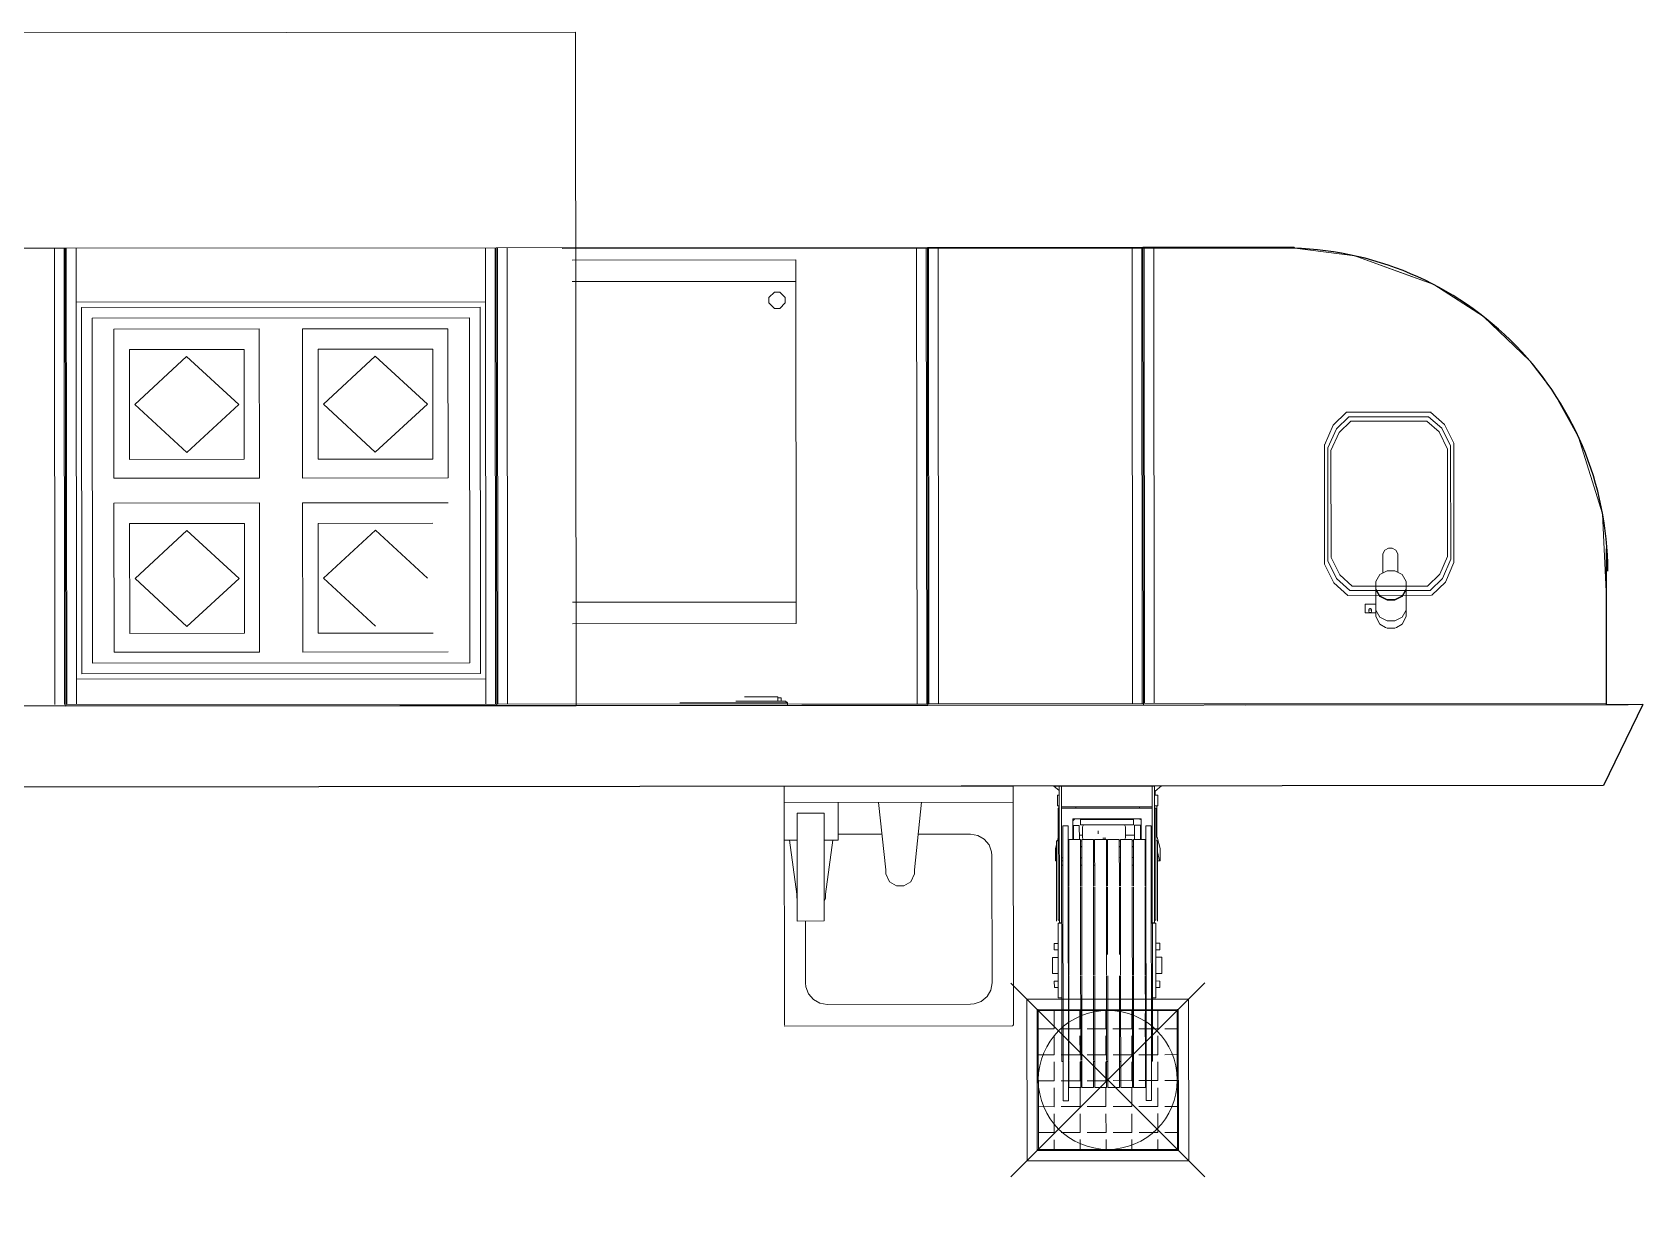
# Model space of a CAD drawing. Header units: inches. Extents: x 478327 to 492265, y -26791 to -22136.
# Drawn here: x 482557.8 to 482648.1, y -26256.9 to -26191.1 of the extents above; entities that cross this region are included whole.
import ezdxf

# ---------------------------------------------------------------- set-up
doc = ezdxf.new("R2010")
doc.units = ezdxf.units.IN
doc.header["$MEASUREMENT"] = 0
doc.layers.add('1', color=7, linetype='Continuous')
doc.layers.add('3', color=1, linetype='Continuous')
doc.layers.add('TC-EQUIPMENT', color=251, linetype='Continuous', lineweight=5)

# ---------------------------------------------------------------- blocks, each defined once
blk = doc.blocks.new('ooooooo23')
at = {"layer": 'TC-EQUIPMENT'}
for p, q in [((-103400.4, -9841.4), (-103824.4, -9871.1)), ((-103400.4, -9841.4), (-103369.4, -10283.3)), ((-104049.2, -9886.9), (-104099.1, -9890.4)), ((-104099.1, -9890.4), (-104086.4, -9899.5)), ((-104086, -9889.8), (-103909.6, -9877.5)), ((-104086, -9889.8), (-104068.2, -10142.9)), ((-104045.9, -10399), (-104081.6, -9889.5)), ((-104049.2, -9886.9), (-104049.6, -9887.3)), ((-103899.5, -9876.4), (-103949.4, -9879.9)), ((-103949.4, -9879.9), (-103949, -9880.2)), ((-103914, -9877.8), (-103878.3, -10387.3)), ((-103891.9, -10130.5), (-103909.6, -9877.5)), ((-103899.5, -9876.4), (-103909, -9885.5)), ((-103824.4, -9871.1), (-103793.3, -10314)), ((-103822.3, -9901), (-103398.3, -9871.3)), ((-103630.7, -10012.9), (-103652.7, -9889.1)), ((-103572.9, -9883.5), (-103577.4, -10009.2)), ((-103498.1, -9878.3), (-103493.2, -9948.1)), ((-103470.7, -9896.4), (-103420.9, -9892.9)), ((-103406.9, -10092.5), (-103420.9, -9892.9)), ((-104084.8, -9906.4), (-104090.9, -9906.9)), ((-104089.5, -9926.8), (-104090.9, -9906.9)), ((-104086.4, -9899.5), (-104085.9, -9906.5)), ((-104086.4, -9899.5), (-104085.3, -9899.5)), ((-103911.3, -9916.1), (-104078.9, -9927.8)), ((-103911.1, -9918.3), (-104078.7, -9930.1)), ((-103937.6, -9920.2), (-103937.7, -9917.9)), ((-103908.4, -9894.1), (-103905.3, -9893.9)), ((-103903.9, -9913.8), (-103907, -9914)), ((-103904.6, -9917.9), (-103906.8, -9918)), ((-103905.7, -9917.9), (-103905.9, -9913.9)), ((-103905.3, -9893.9), (-103903.9, -9913.8)), ((-103890, -10125.5), (-103904.6, -9917.9)), ((-103456.8, -10095.9), (-103470.7, -9896.4)), ((-104089.5, -9926.8), (-104083.4, -9926.4)), ((-104083.4, -9984.5), (-104087.5, -9926.7)), ((-104085.3, -9930.5), (-104083.1, -9930.4)), ((-104070.8, -10138.2), (-104085.3, -9930.5)), ((-104056.7, -9948.6), (-103930.4, -9939.7)), ((-104054.1, -9985.9), (-104056.7, -9948.6)), ((-104055.8, -9949.5), (-104056.6, -9950.4)), ((-104053.9, -9948.7), (-104055.8, -9949.5)), ((-104055.4, -9926.2), (-104055.3, -9928.4)), ((-104053.9, -9948.7), (-104053.9, -9948.4)), ((-104042.5, -9948.6), (-103944.5, -9941.7)), ((-104042.5, -9948.6), (-104041.8, -9958.6)), ((-103943.8, -9951.7), (-104041.8, -9958.6)), ((-104020.5, -9947), (-104020.1, -9946)), ((-103956, -9941.5), (-103955.4, -9942.5)), ((-103949.3, -9952.1), (-103947.1, -9955.5)), ((-103944.5, -9941.7), (-103943.8, -9951.7)), ((-103930.7, -9951.8), (-103941.5, -9952.5)), ((-103941.5, -9952.5), (-103939.8, -9977.9)), ((-103936.2, -9940.1), (-103933.1, -9940.9)), ((-103933.1, -9940.9), (-103930.1, -9943.5)), ((-103928.9, -9977.1), (-103930.7, -9951.8)), ((-103930.4, -9939.7), (-103927.8, -9977)), ((-103920.8, -9952.1), (-103910.9, -9951.4)), ((-103920.8, -9952.1), (-103885.1, -10460.8)), ((-103875.3, -10460.1), (-103910.9, -9951.4)), ((-103642.3, -9947.6), (-103738.8, -9954.3)), ((-103493.9, -9937.2), (-103575, -9942.8)), ((-103493.2, -9948.1), (-103467.2, -9946.3)), ((-103483.2, -9947.4), (-103462.9, -10046.3)), ((-103393.4, -9941.1), (-103417.4, -9942.8)), ((-103409.7, -10042.5), (-103403.4, -9941.8)), ((-104074.3, -9962.8), (-104064.5, -9962.1)), ((-104074.3, -9962.8), (-104038.7, -10471.6)), ((-104028.8, -10470.9), (-104064.5, -9962.1)), ((-104054.9, -9974.7), (-104054, -9975.4)), ((-104054.7, -9960.5), (-104043.9, -9959.7)), ((-104054.7, -9960.5), (-104053, -9985.8)), ((-104053.2, -9982.4), (-104054.3, -9982.5)), ((-104053.7, -9975.5), (-104054, -9975.4)), ((-104042.1, -9985), (-104043.9, -9959.7)), ((-104042.6, -9977.7), (-104025.9, -9976.5)), ((-104026.9, -9961.1), (-104025.2, -9957.4)), ((-104026.9, -9961.1), (-104025.5, -9981.9)), ((-104024.3, -9983.8), (-104025.5, -9981.9)), ((-103992, -9982.2), (-104013.7, -9983.8)), ((-103992, -9982.2), (-103985.9, -10068.5)), ((-103968, -9980.5), (-103989.8, -9982.1)), ((-103983.7, -10068.4), (-103989.8, -9982.1)), ((-103983.1, -9979.5), (-103988.9, -9979.9)), ((-103976, -9965.1), (-103975.6, -9970.9)), ((-103968, -9980.5), (-103962, -10066.8)), ((-103944.1, -9978.9), (-103965.8, -9980.4)), ((-103959.8, -10066.7), (-103965.8, -9980.4)), ((-103947.1, -9955.5), (-103945.7, -9976.3)), ((-103946.6, -9978.3), (-103945.7, -9976.3)), ((-103940.3, -9970.5), (-103946.1, -9970.9)), ((-103944.1, -9978.9), (-103938, -10065.2)), ((-103943.9, -9981.8), (-103941.7, -9981.6)), ((-103920.1, -9977.2), (-103941.9, -9978.7)), ((-103935.8, -10065), (-103941.9, -9978.7)), ((-103928.7, -9963.9), (-103929.7, -9965)), ((-103929.1, -9973.7), (-103928, -9973.6)), ((-103920.1, -9977.2), (-103914.1, -10063.5)), ((-103900.8, -9972.1), (-103898.9, -9978.2)), ((-103900.3, -9978.2), (-103899.5, -9978.1)), ((-103899.5, -9978.1), (-103897.9, -9978.3)), ((-103897, -9979), (-103897.9, -9978.3)), ((-103886.6, -10127.1), (-103897, -9979)), ((-103771.9, -9976.7), (-103775.8, -9990)), ((-103763.8, -9965.5), (-103771.9, -9976.7)), ((-103752.3, -9957.7), (-103763.8, -9965.5)), ((-103738.8, -9954.3), (-103752.3, -9957.7)), ((-104088, -10005.9), (-104084.4, -9984.6)), ((-104086.3, -10028.8), (-104088, -10005.9)), ((-104085.3, -10028.8), (-104082.9, -10012)), ((-104084.4, -9984.6), (-104081.5, -9984.4)), ((-104084.3, -9992.1), (-104083.5, -9991.3)), ((-104084.3, -9992.1), (-104073.9, -10140.2)), ((-104082, -9990.9), (-104083.5, -9991.3)), ((-104081.1, -9990.8), (-104082, -9990.9)), ((-104039.9, -9985.6), (-104061.6, -9987.1)), ((-104055.6, -10073.4), (-104061.6, -9987.1)), ((-104039.9, -9985.6), (-104033.8, -10071.9)), ((-104039.7, -9988.5), (-104037.5, -9988.3)), ((-104036.8, -9998.3), (-104039, -9998.5)), ((-104038.9, -9999.4), (-104036.7, -9999.3)), ((-104015.9, -9983.9), (-104037.7, -9985.4)), ((-104031.6, -10071.7), (-104037.7, -9985.4)), ((-104015.9, -9983.9), (-104009.9, -10070.2)), ((-104015.7, -9986.8), (-104013.5, -9986.6)), ((-104012.8, -9996.6), (-104015, -9996.8)), ((-104014.9, -9997.8), (-104012.7, -9997.6)), ((-104007.7, -10070), (-104013.7, -9983.8)), ((-103991.8, -9985.1), (-103989.6, -9985)), ((-103988.9, -9994.9), (-103991.1, -9995.1)), ((-103991, -9996.1), (-103988.8, -9995.9)), ((-103967.8, -9983.4), (-103965.6, -9983.3)), ((-103964.9, -9993.3), (-103967.1, -9993.4)), ((-103967.1, -9994.4), (-103964.9, -9994.3)), ((-103941, -9991.6), (-103943.2, -9991.7)), ((-103943.1, -9992.7), (-103940.9, -9992.6)), ((-103939.5, -10012.5), (-103941.7, -10012.7)), ((-103916.7, -10010.9), (-103917.8, -10011)), ((-103917.5, -10011), (-103916.4, -10014.6)), ((-103904.7, -10010.1), (-103906.8, -10010.2)), ((-103896.5, -9985.7), (-103894.4, -9992.3)), ((-103894.6, -10012.6), (-103893.8, -10015.3)), ((-103894.4, -9992.3), (-103892.8, -10015.3)), ((-103775.9, -9997), (-103775.8, -9990)), ((-103775.9, -9997), (-103759.4, -10232.4)), ((-103577.4, -10009.2), (-103576.9, -10017)), ((-104081.8, -10028.5), (-104086.3, -10028.8)), ((-104072.3, -10021.8), (-104070.2, -10021.7)), ((-104069.8, -10027.7), (-104071.9, -10027.8)), ((-104071.3, -10035.7), (-104069.2, -10035.6)), ((-104059.2, -10020.9), (-104060.3, -10021)), ((-104058.8, -10026.9), (-104059.9, -10027)), ((-104059.4, -10034.9), (-104058.3, -10034.8)), ((-104035.3, -10019.2), (-104037.5, -10019.4)), ((-104036.5, -10033.3), (-104034.3, -10033.1)), ((-104011.3, -10017.6), (-104013.5, -10017.7)), ((-104012.6, -10031.6), (-104010.4, -10031.4)), ((-103987.4, -10015.9), (-103989.6, -10016)), ((-103988.6, -10029.9), (-103986.4, -10029.8)), ((-103963.5, -10014.2), (-103965.7, -10014.4)), ((-103964.7, -10028.2), (-103962.5, -10028.1)), ((-103940.7, -10026.6), (-103938.6, -10026.4)), ((-103916.3, -10016.9), (-103917.4, -10017)), ((-103916.8, -10024.9), (-103915.7, -10024.8)), ((-103906.4, -10016.2), (-103904.3, -10016.1)), ((-103905.8, -10024.1), (-103903.7, -10024)), ((-103892.8, -10015.3), (-103894.4, -10015.4)), ((-103630.1, -10020.7), (-103630.7, -10012.9)), ((-103622.2, -10034.6), (-103630.1, -10020.7)), ((-103608.9, -10041.5), (-103622.2, -10034.6)), ((-103595, -10040.5), (-103608.9, -10041.5)), ((-103582.8, -10031.8), (-103595, -10040.5)), ((-103576.9, -10017), (-103582.8, -10031.8)), ((-103409.7, -10042.5), (-103409.2, -10050.3)), ((-104009.8, -10071.6), (-104002.9, -10169.7)), ((-104000.7, -10169.6), (-104007.6, -10071.4)), ((-103985.8, -10069.9), (-103978.9, -10168.1)), ((-103976.8, -10167.9), (-103983.6, -10069.8)), ((-103961.9, -10068.2), (-103955, -10166.4)), ((-103952.8, -10166.2), (-103959.7, -10068.1)), ((-103937.9, -10066.6), (-103931.1, -10164.7)), ((-103928.9, -10164.6), (-103935.7, -10066.4)), ((-103914, -10064.9), (-103907.1, -10163)), ((-103462.4, -10054), (-103462.9, -10046.3)), ((-103459.3, -10059.4), (-103462.4, -10054)), ((-103409.2, -10050.3), (-103409.7, -10051.7)), ((-104048.6, -10173), (-104055.5, -10074.8)), ((-104033.7, -10073.3), (-104026.8, -10171.4)), ((-104024.6, -10171.3), (-104031.5, -10073.1)), ((-103406.9, -10092.5), (-103456.8, -10095.9)), ((-103414.2, -10208.2), (-103422.3, -10093.5)), ((-103891.9, -10130.5), (-103896.2, -10130.8)), ((-103896.2, -10131.3), (-103889.6, -10130.8)), ((-103892.2, -10125.6), (-103890, -10125.5)), ((-103889.6, -10130.8), (-103879.9, -10269)), ((-104068.6, -10138), (-104070.8, -10138.2)), ((-104070.4, -10143.5), (-104063.8, -10143)), ((-104060.7, -10281.7), (-104070.4, -10143.5)), ((-104068.2, -10142.9), (-104063.8, -10142.6)), ((-104075, -10181.4), (-104067.8, -10180.9)), ((-104075, -10181.4), (-104074.2, -10193.4)), ((-104044, -10238.3), (-104048.5, -10173.6)), ((-104026.8, -10172), (-104022.2, -10236.8)), ((-104020.1, -10236.6), (-104024.6, -10171.9)), ((-104002.8, -10170.3), (-103998.3, -10235.1)), ((-103998.8, -10196.9), (-104000.7, -10170.2)), ((-103978.9, -10168.7), (-103977, -10195.4)), ((-103972.2, -10233.3), (-103976.7, -10168.5)), ((-103955, -10167), (-103950.4, -10231.7)), ((-103948.2, -10231.6), (-103952.8, -10166.8)), ((-103931, -10165.3), (-103926.5, -10230.1)), ((-103924.3, -10229.9), (-103928.8, -10165.2)), ((-103907.1, -10163.6), (-103902.5, -10228.4)), ((-103887, -10168.2), (-103879.7, -10167.7)), ((-103878.9, -10179.7), (-103886.2, -10180.2)), ((-103879.7, -10167.7), (-103878.9, -10179.7)), ((-104076.8, -10207.6), (-104065.9, -10206.9)), ((-104076.8, -10207.6), (-104074.7, -10237.5)), ((-104074.2, -10193.4), (-104066.9, -10192.9)), ((-103885.2, -10194.2), (-103874.3, -10193.4)), ((-103874.3, -10193.4), (-103872.2, -10223.3)), ((-103418.2, -10228.6), (-103414.3, -10215.2)), ((-103414.3, -10215.2), (-103414.2, -10208.2)), ((-103793.8, -10235.4), (-104127.8, -10619.7)), ((-104063.8, -10236.8), (-104074.7, -10237.5)), ((-104062.9, -10250.7), (-104070.2, -10251.3)), ((-104070.2, -10251.3), (-104069.3, -10263.2)), ((-104039.1, -10308.6), (-104043.9, -10239.5)), ((-104022.2, -10238), (-104017.3, -10307.1)), ((-104015.1, -10306.9), (-104020, -10237.8)), ((-103998.2, -10236.3), (-103993.4, -10305.4)), ((-103991.2, -10305.3), (-103996, -10236.1)), ((-103974.3, -10234.6), (-103969.4, -10303.7)), ((-103967.2, -10303.6), (-103972.1, -10234.5)), ((-103950.3, -10232.9), (-103945.5, -10302.1)), ((-103943.3, -10301.9), (-103948.1, -10232.8)), ((-103926.4, -10231.3), (-103921.6, -10300.4)), ((-103919.4, -10300.2), (-103924.2, -10231.1)), ((-103902.5, -10229.6), (-103897.6, -10298.7)), ((-103872.2, -10223.3), (-103883.1, -10224.1)), ((-103882.1, -10238.1), (-103874.8, -10237.6)), ((-103874, -10249.5), (-103881.3, -10250)), ((-103874.8, -10237.6), (-103874, -10249.5)), ((-103759.4, -10232.4), (-103756, -10245.9)), ((-103756, -10245.9), (-103748.2, -10257.4)), ((-103716.7, -10269.5), (-103451.3, -10250.9)), ((-103451.3, -10250.9), (-103437.9, -10247.6)), ((-103437.9, -10247.6), (-103426.3, -10239.8)), ((-103426.3, -10239.8), (-103418.2, -10228.6)), ((-103768.6, -10594.5), (-104152.9, -10260.6)), ((-104120.9, -10288.4), (-103821.6, -10267.4)), ((-104062, -10262.7), (-104069.3, -10263.2)), ((-104054.1, -10281.2), (-104060.7, -10281.7)), ((-103879.9, -10269), (-103886.5, -10269.5)), ((-103821.6, -10267.4), (-103800.7, -10566.7)), ((-103748.2, -10257.4), (-103737, -10265.6)), ((-103737, -10265.6), (-103723.7, -10269.4)), ((-103723.7, -10269.4), (-103716.7, -10269.5)), ((-104099.9, -10587.7), (-104120.9, -10288.4)), ((-103839.3, -10287.7), (-104100.6, -10306)), ((-104082.3, -10567.4), (-104100.6, -10306)), ((-104098.5, -10307.9), (-103841.1, -10289.8)), ((-104098.5, -10307.9), (-104080.4, -10565.2)), ((-104062.4, -10305.3), (-104060.1, -10339.4)), ((-104032.9, -10396.4), (-104039, -10309.5)), ((-104017.3, -10308), (-104011.2, -10394.9)), ((-104009, -10394.7), (-104015.1, -10307.8)), ((-104014.4, -10302), (-104012.1, -10336)), ((-103993.3, -10306.3), (-103987.2, -10393.2)), ((-103985, -10393), (-103991.1, -10306.2)), ((-103969.4, -10304.6), (-103963.3, -10391.5)), ((-103961.1, -10391.4), (-103967.2, -10304.5)), ((-103966.4, -10298.6), (-103964, -10332.7)), ((-103945.4, -10303), (-103939.3, -10389.8)), ((-103937.1, -10389.7), (-103943.2, -10302.8)), ((-103921.5, -10301.3), (-103915.4, -10388.2)), ((-103913.2, -10388), (-103919.3, -10301.1)), ((-103918.4, -10295.2), (-103916, -10329.3)), ((-103897.5, -10299.6), (-103891.5, -10386.5)), ((-103870.4, -10291.9), (-103868, -10325.9)), ((-103823.1, -10547.2), (-103841.1, -10289.8)), ((-103839.3, -10287.7), (-103820.9, -10549.1)), ((-103369.3, -10285.3), (-103792.2, -10314.9)), ((-103369.4, -10284.3), (-103369.3, -10285.3)), ((-104096.1, -10341.9), (-104073.2, -10340.3)), ((-104025.1, -10337), (-104060.1, -10339.4)), ((-103977.1, -10333.6), (-104012.1, -10336)), ((-103929.1, -10330.2), (-103964, -10332.7)), ((-103881.1, -10326.9), (-103916, -10329.3)), ((-103838.7, -10323.9), (-103868, -10325.9)), ((-103867.1, -10339), (-103864.7, -10373.9)), ((-103793.3, -10314), (-103792.2, -10313.9)), ((-103792.2, -10314.9), (-103792.2, -10313.9)), ((-104059.1, -10352.5), (-104056.7, -10387.4)), ((-104011.1, -10349.1), (-104008.7, -10384)), ((-103963.1, -10345.8), (-103960.7, -10380.7)), ((-103915.1, -10342.4), (-103912.7, -10377.3)), ((-104092.7, -10389.9), (-104069.8, -10388.3)), ((-104021.8, -10385), (-104056.7, -10387.4)), ((-104055.8, -10400.5), (-104053.3, -10435.4)), ((-104045.9, -10399), (-104043.8, -10398.9)), ((-104033.9, -10398.2), (-104032.8, -10398.1)), ((-104029.4, -10446.6), (-104032.8, -10397.4)), ((-104011.1, -10395.9), (-104007.6, -10445.1)), ((-104008.9, -10396.4), (-104011, -10396.6)), ((-104005.5, -10444.9), (-104008.9, -10395.7)), ((-103973.8, -10381.6), (-104008.7, -10384)), ((-104007.8, -10397.1), (-104005.3, -10432.1)), ((-103987.2, -10394.2), (-103983.7, -10443.4)), ((-103984.9, -10394.7), (-103987.1, -10394.9)), ((-103981.5, -10443.2), (-103985, -10394)), ((-103963.2, -10392.5), (-103959.8, -10441.7)), ((-103961, -10393.1), (-103963.2, -10393.2)), ((-103957.6, -10441.5), (-103961, -10392.4)), ((-103925.8, -10378.2), (-103960.7, -10380.7)), ((-103959.8, -10393.8), (-103957.3, -10428.7)), ((-103939.3, -10390.8), (-103935.8, -10440)), ((-103937, -10391.4), (-103939.2, -10391.5)), ((-103933.6, -10439.9), (-103937.1, -10390.7)), ((-103915.3, -10389.2), (-103911.9, -10438.3)), ((-103913.1, -10389.7), (-103915.3, -10389.9)), ((-103909.7, -10438.2), (-103913.1, -10389)), ((-103877.8, -10374.9), (-103912.7, -10377.3)), ((-103911.8, -10390.4), (-103909.3, -10425.3)), ((-103891.4, -10387.5), (-103887.9, -10436.7)), ((-103890.2, -10388.1), (-103891.3, -10388.2)), ((-103878.3, -10387.3), (-103880.4, -10387.4)), ((-103835.4, -10371.9), (-103864.7, -10373.9)), ((-103863.7, -10387), (-103861.3, -10422)), ((-103970.4, -10429.6), (-104005.3, -10432.1)), ((-103922.4, -10426.2), (-103957.3, -10428.7)), ((-103874.4, -10422.9), (-103909.3, -10425.3)), ((-103832, -10419.9), (-103861.3, -10422)), ((-104089.4, -10437.9), (-104066.4, -10436.3)), ((-104018.4, -10433), (-104053.3, -10435.4)), ((-104052.4, -10448.5), (-104050, -10483.4)), ((-104029.4, -10446.6), (-104007.6, -10445.1)), ((-104005.5, -10444.9), (-103983.7, -10443.4)), ((-104004.4, -10445.1), (-104002, -10480.1)), ((-103981.5, -10443.2), (-103959.8, -10441.7)), ((-103957.6, -10441.5), (-103935.8, -10440)), ((-103956.4, -10441.8), (-103953.9, -10476.7)), ((-103933.6, -10439.9), (-103911.9, -10438.3)), ((-103909.7, -10438.2), (-103887.9, -10436.7)), ((-103908.4, -10438.4), (-103905.9, -10473.3)), ((-103885.1, -10460.8), (-103875.3, -10460.1)), ((-103860.4, -10435), (-103857.9, -10470)), ((-104086, -10486), (-104063.1, -10484.3)), ((-104015, -10481), (-104050, -10483.4)), ((-104028.8, -10470.9), (-104038.7, -10471.6)), ((-103967, -10477.6), (-104002, -10480.1)), ((-103919, -10474.2), (-103953.9, -10476.7)), ((-103953, -10489.8), (-103950.6, -10524.7)), ((-103871, -10470.9), (-103905.9, -10473.3)), ((-103905, -10486.4), (-103902.6, -10521.3)), ((-103828.6, -10467.9), (-103857.9, -10470)), ((-103857, -10483.1), (-103854.6, -10518)), ((-104049, -10496.5), (-104046.6, -10531.4)), ((-104001, -10493.2), (-103998.6, -10528.1)), ((-103867.7, -10518.9), (-103902.6, -10521.3)), ((-103825.3, -10515.9), (-103854.6, -10518)), ((-104082.6, -10534), (-104059.7, -10532.4)), ((-103820.9, -10549.1), (-104082.3, -10567.4)), ((-104080.4, -10565.2), (-103823.1, -10547.2)), ((-104011.7, -10529), (-104046.6, -10531.4)), ((-104044.4, -10562.7), (-104045.7, -10544.5)), ((-103963.7, -10525.6), (-103998.6, -10528.1)), ((-103996.4, -10559.3), (-103997.7, -10541.2)), ((-103915.7, -10522.3), (-103950.6, -10524.7)), ((-103948.4, -10556), (-103949.7, -10537.8)), ((-103900.4, -10552.6), (-103901.7, -10534.4)), ((-103852.4, -10549.2), (-103853.6, -10531.1)), ((-103800.7, -10566.7), (-104099.9, -10587.7))]:
    blk.add_line(p, q, dxfattribs=at)
blk.add_circle((-103960.8, -10427.5), 129, dxfattribs=at)

msp = doc.modelspace()

# ---------------------------------------------------------------- linework, layer by layer
at = {"layer": '1'}
for p, q in [((482627.629, -26203.218), (482587.514, -26203.243)), ((482646.083, -26220.079), (482646.091, -26228.83)), ((482646.091, -26228.83), (482467.385, -26229.002)), ((482648.141, -26228.828), (482645.933, -26233.365)), ((482648.141, -26228.828), (482646.091, -26228.83)), ((482645.932, -26233.364), (482467.388, -26233.537))]:
    msp.add_line(p, q, dxfattribs=at)
msp.add_arc((482628.039, -26221.353), 18.139, 0.05602, 91.29502, dxfattribs=at)
at = {"layer": 'TC-EQUIPMENT'}
for p, q in [((482467.349, -26191.215), (482588.269, -26191.099)), ((482588.269, -26191.099), (482588.305, -26228.887)), ((482544.524, -26203.235), (482559.639, -26203.221)), ((482559.034, -26203.221), (482559.058, -26228.826)), ((482559.578, -26203.22), (482559.603, -26228.825)), ((482583.823, -26203.197), (482559.639, -26203.221)), ((482559.639, -26203.221), (482559.663, -26228.916)), ((482559.663, -26228.916), (482559.639, -26203.221)), ((482559.699, -26203.221), (482559.723, -26228.825)), ((482560.268, -26228.824), (482560.244, -26203.22)), ((482583.218, -26203.198), (482583.242, -26228.803)), ((482583.786, -26228.802), (482583.762, -26203.197)), ((482608.007, -26203.174), (482583.822, -26203.197)), ((482583.847, -26228.893), (482583.822, -26203.197)), ((482583.847, -26228.893), (482583.823, -26203.197)), ((482583.883, -26203.197), (482583.907, -26228.802)), ((482584.452, -26228.802), (482584.427, -26203.197)), ((482600.627, -26203.872), (482588.082, -26203.884)), ((482600.627, -26203.872), (482600.647, -26224.277)), ((482607.402, -26203.175), (482607.427, -26228.779)), ((482607.971, -26228.779), (482607.946, -26203.174)), ((482608.006, -26203.174), (482620.098, -26203.163)), ((482608.031, -26228.87), (482608.006, -26203.174)), ((482608.007, -26203.174), (482608.031, -26228.87)), ((482608.067, -26203.174), (482608.091, -26228.779)), ((482608.636, -26228.779), (482608.611, -26203.173)), ((482619.494, -26203.163), (482619.519, -26228.768)), ((482620.038, -26203.163), (482620.062, -26228.767)), ((482620.098, -26203.163), (482628.565, -26203.155)), ((482620.123, -26228.858), (482620.098, -26203.163)), ((482620.123, -26228.858), (482620.098, -26203.163)), ((482620.159, -26203.163), (482620.183, -26228.767)), ((482620.728, -26228.767), (482620.703, -26203.162)), ((482628.565, -26203.155), (482628.616, -26203.223)), ((482628.616, -26203.223), (482631.979, -26203.647)), ((482631.979, -26203.647), (482634.76, -26204.66)), ((482636.413, -26205.262), (482631.979, -26203.647)), ((482634.76, -26204.66), (482636.413, -26205.262)), ((482588.083, -26205.093), (482600.629, -26205.081)), ((482599.118, -26205.989), (482599.42, -26205.687)), ((482599.42, -26205.687), (482599.722, -26205.687)), ((482599.722, -26205.687), (482600.025, -26205.989)), ((482639.205, -26207.058), (482636.413, -26205.262)), ((482583.221, -26206.221), (482560.246, -26206.243)), ((482560.549, -26206.545), (482582.919, -26206.523)), ((482560.569, -26227.101), (482560.549, -26206.545)), ((482582.919, -26206.523), (482582.939, -26227.08)), ((482599.118, -26206.292), (482599.118, -26205.989)), ((482599.421, -26206.594), (482599.118, -26206.292)), ((482599.723, -26206.593), (482599.421, -26206.594)), ((482600.025, -26206.291), (482599.723, -26206.593)), ((482600.025, -26205.989), (482600.025, -26206.291)), ((482582.315, -26207.129), (482561.154, -26207.149)), ((482561.172, -26226.496), (482561.154, -26207.149)), ((482582.315, -26207.129), (482582.333, -26226.476)), ((482641.798, -26209.533), (482639.205, -26207.058)), ((482562.363, -26207.752), (482570.526, -26207.744)), ((482562.372, -26216.126), (482562.363, -26207.752)), ((482570.526, -26207.744), (482570.534, -26216.118)), ((482572.944, -26207.742), (482581.106, -26207.734)), ((482572.952, -26216.116), (482572.944, -26207.742)), ((482581.106, -26207.734), (482581.114, -26216.108)), ((482569.68, -26208.894), (482563.241, -26208.9)), ((482563.241, -26208.9), (482563.247, -26215.067)), ((482563.546, -26211.984), (482566.446, -26209.29)), ((482566.446, -26209.29), (482569.381, -26211.978)), ((482569.686, -26215.061), (482569.68, -26208.894)), ((482580.261, -26208.884), (482573.822, -26208.89)), ((482573.822, -26208.89), (482573.828, -26215.057)), ((482574.127, -26211.973), (482577.027, -26209.28)), ((482577.027, -26209.28), (482579.961, -26211.968)), ((482580.267, -26215.051), (482580.261, -26208.884)), ((482643.087, -26211.225), (482641.798, -26209.533)), ((482566.451, -26214.671), (482563.546, -26211.984)), ((482569.381, -26211.978), (482566.451, -26214.671)), ((482577.032, -26214.661), (482574.127, -26211.973)), ((482579.961, -26211.968), (482577.032, -26214.661)), ((482644.54, -26213.82), (482643.087, -26211.225)), ((482630.768, -26213.142), (482631.523, -26212.416)), ((482630.95, -26213.354), (482631.645, -26212.688)), ((482631.101, -26213.566), (482631.766, -26212.93)), ((482631.523, -26212.416), (482636.269, -26212.412)), ((482631.645, -26212.688), (482636.119, -26212.684)), ((482631.766, -26212.93), (482636.028, -26212.926)), ((482636.028, -26212.926), (482636.724, -26213.529)), ((482636.119, -26212.684), (482636.875, -26213.318)), ((482636.239, -26212.412), (482637.026, -26213.106)), ((482630.286, -26214.261), (482630.768, -26213.142)), ((482630.467, -26214.412), (482630.95, -26213.354)), ((482630.649, -26214.563), (482631.101, -26213.566)), ((482637.179, -26214.497), (482636.724, -26213.529)), ((482637.36, -26214.315), (482636.875, -26213.318)), ((482637.541, -26214.164), (482637.026, -26213.106)), ((482645.889, -26218.128), (482644.54, -26213.82)), ((482630.293, -26220.942), (482630.286, -26214.231)), ((482630.474, -26220.761), (482630.467, -26214.412)), ((482630.655, -26220.579), (482630.649, -26214.563)), ((482637.179, -26214.497), (482637.184, -26220.513)), ((482637.36, -26214.315), (482637.366, -26220.663)), ((482637.541, -26214.164), (482637.548, -26220.875)), ((482563.247, -26215.067), (482569.686, -26215.061)), ((482573.828, -26215.057), (482580.267, -26215.051)), ((482570.534, -26216.118), (482562.372, -26216.126)), ((482581.114, -26216.108), (482572.952, -26216.116)), ((482562.373, -26217.517), (482570.535, -26217.509)), ((482562.381, -26225.891), (482562.373, -26217.517)), ((482570.535, -26217.509), (482570.543, -26225.883)), ((482572.953, -26217.506), (482581.115, -26217.498)), ((482572.962, -26225.88), (482572.953, -26217.506)), ((482646.086, -26222.476), (482645.889, -26218.128)), ((482569.69, -26218.658), (482563.251, -26218.665)), ((482563.251, -26218.665), (482563.257, -26224.832)), ((482563.556, -26221.747), (482566.456, -26219.055)), ((482566.456, -26219.055), (482569.39, -26221.742)), ((482569.696, -26224.825), (482569.69, -26218.658)), ((482580.27, -26218.648), (482573.831, -26218.655)), ((482573.831, -26218.655), (482573.837, -26224.821)), ((482574.136, -26221.738), (482577.036, -26219.044)), ((482577.036, -26219.044), (482579.971, -26221.732)), ((482633.557, -26220.366), (482633.667, -26220.163)), ((482633.667, -26220.163), (482633.87, -26220.054)), ((482633.87, -26220.054), (482634.09, -26220.054)), ((482634.09, -26220.054), (482634.292, -26220.162)), ((482634.292, -26220.162), (482634.403, -26220.365)), ((482630.293, -26220.942), (482630.807, -26221.999)), ((482630.958, -26221.758), (482630.474, -26220.761)), ((482631.139, -26221.546), (482630.655, -26220.579)), ((482633.557, -26220.366), (482633.558, -26221.439)), ((482634.404, -26221.407), (482634.403, -26220.365)), ((482637.184, -26220.513), (482636.762, -26221.511)), ((482637.366, -26220.663), (482636.913, -26221.752)), ((482637.547, -26220.844), (482637.065, -26221.964)), ((482566.461, -26224.435), (482563.556, -26221.747)), ((482569.39, -26221.742), (482566.461, -26224.435)), ((482577.041, -26224.425), (482574.136, -26221.738)), ((482631.714, -26222.422), (482630.958, -26221.758)), ((482631.835, -26222.18), (482631.139, -26221.546)), ((482633.165, -26221.914), (482633.385, -26221.528)), ((482633.167, -26223.882), (482633.165, -26221.914)), ((482633.385, -26221.528), (482633.791, -26221.319)), ((482633.791, -26221.319), (482634.231, -26221.319)), ((482634.231, -26221.319), (482634.638, -26221.527)), ((482634.638, -26221.527), (482634.858, -26221.912)), ((482634.858, -26221.912), (482634.86, -26223.88)), ((482636.762, -26221.511), (482636.067, -26222.176)), ((482636.913, -26221.752), (482636.218, -26222.418)), ((482637.065, -26221.964), (482636.31, -26222.689)), ((482631.594, -26222.694), (482630.807, -26221.999)), ((482636.28, -26222.69), (482631.564, -26222.694)), ((482636.218, -26222.418), (482631.714, -26222.422)), ((482636.067, -26222.176), (482631.835, -26222.18)), ((482633.166, -26222.331), (482633.386, -26222.716)), ((482633.386, -26222.764), (482633.166, -26222.379)), ((482633.793, -26222.924), (482633.386, -26222.716)), ((482633.386, -26222.764), (482633.793, -26222.972)), ((482634.639, -26222.715), (482634.233, -26222.924)), ((482634.233, -26222.972), (482634.639, -26222.763)), ((482634.858, -26222.329), (482634.639, -26222.715)), ((482634.858, -26222.377), (482634.639, -26222.763)), ((482646.091, -26228.83), (482646.086, -26222.476)), ((482600.646, -26223.068), (482588.1, -26223.08)), ((482633.167, -26223.184), (482632.562, -26223.185)), ((482632.562, -26223.185), (482632.563, -26223.683)), ((482632.563, -26223.683), (482633.167, -26223.683)), ((482632.793, -26223.445), (482632.774, -26223.481)), ((482632.774, -26223.608), (482632.774, -26223.481)), ((482632.774, -26223.569), (482632.794, -26223.534)), ((482632.794, -26223.644), (482632.774, -26223.608)), ((482632.83, -26223.424), (482632.793, -26223.445)), ((482632.794, -26223.534), (482632.83, -26223.515)), ((482632.83, -26223.664), (482632.794, -26223.644)), ((482632.83, -26223.424), (482632.869, -26223.425)), ((482632.869, -26223.514), (482632.83, -26223.515)), ((482632.869, -26223.664), (482632.83, -26223.664)), ((482632.869, -26223.425), (482632.905, -26223.444)), ((482632.905, -26223.533), (482632.869, -26223.514)), ((482632.905, -26223.644), (482632.869, -26223.664)), ((482632.905, -26223.444), (482632.925, -26223.481)), ((482632.925, -26223.569), (482632.905, -26223.533)), ((482632.925, -26223.608), (482632.905, -26223.644)), ((482632.925, -26223.481), (482632.925, -26223.608)), ((482633.387, -26223.915), (482633.167, -26223.53)), ((482634.233, -26222.924), (482633.793, -26222.924)), ((482633.793, -26222.972), (482634.233, -26222.972)), ((482634.86, -26223.528), (482634.64, -26223.914)), ((482600.647, -26224.277), (482588.101, -26224.289)), ((482633.167, -26223.882), (482633.388, -26224.31)), ((482633.387, -26223.915), (482633.794, -26224.124)), ((482633.704, -26224.49), (482633.388, -26224.31)), ((482633.794, -26224.536), (482633.704, -26224.49)), ((482633.794, -26224.124), (482634.234, -26224.123)), ((482634.234, -26224.535), (482633.794, -26224.536)), ((482634.64, -26223.914), (482634.234, -26224.123)), ((482634.234, -26224.535), (482634.324, -26224.49)), ((482634.324, -26224.49), (482634.641, -26224.309)), ((482634.641, -26224.309), (482634.86, -26223.88)), ((482563.257, -26224.832), (482569.696, -26224.825)), ((482573.837, -26224.821), (482580.276, -26224.815)), ((482582.333, -26226.476), (482561.172, -26226.496)), ((482570.543, -26225.883), (482562.381, -26225.891)), ((482581.124, -26225.872), (482572.962, -26225.88)), ((482560.267, -26227.404), (482583.241, -26227.382)), ((482582.939, -26227.08), (482560.569, -26227.101)), ((482588.305, -26228.887), (482467.385, -26229.002)), ((482559.663, -26228.825), (482583.847, -26228.802)), ((482583.847, -26228.893), (482559.663, -26228.916)), ((482608.031, -26228.779), (482583.847, -26228.802)), ((482583.847, -26228.893), (482608.031, -26228.87)), ((482600.158, -26228.724), (482594.112, -26228.73)), ((482600.158, -26228.875), (482594.112, -26228.881)), ((482600.037, -26228.633), (482597.256, -26228.636)), ((482597.739, -26228.394), (482599.613, -26228.392)), ((482599.613, -26228.392), (482599.613, -26228.634)), ((482599.613, -26228.452), (482599.795, -26228.452)), ((482599.795, -26228.633), (482599.795, -26228.452)), ((482600.158, -26228.724), (482600.037, -26228.633)), ((482600.158, -26228.875), (482600.158, -26228.724)), ((482608.031, -26228.779), (482620.123, -26228.767)), ((482620.123, -26228.858), (482608.031, -26228.87)), ((482646.092, -26228.743), (482620.123, -26228.767)), ((482620.123, -26228.858), (482646.091, -26228.83)), ((482646.725, -26228.833), (482620.123, -26228.858)), ((482620.728, -26228.858), (482646.091, -26228.83)), ((482646.091, -26228.83), (482625.88, -26228.852)), ((482647.33, -26228.83), (482646.091, -26228.83)), ((482646.726, -26228.83), (482647.27, -26228.831)), ((482647.33, -26228.83), (482647.27, -26228.831))]:
    msp.add_line(p, q, dxfattribs=at)

# ---------------------------------------------------------------- block references
at = {"layer": '3', "transparency": 33554687, "xscale": -0.03023006496804264, "yscale": 0.03023006496804263, "zscale": 0.03023006496804263, "rotation": 4.066778247749543}
msp.add_blockref('ooooooo23', (479460.944, -26158.331), dxfattribs=at)

doc.saveas('drawing.dxf')
